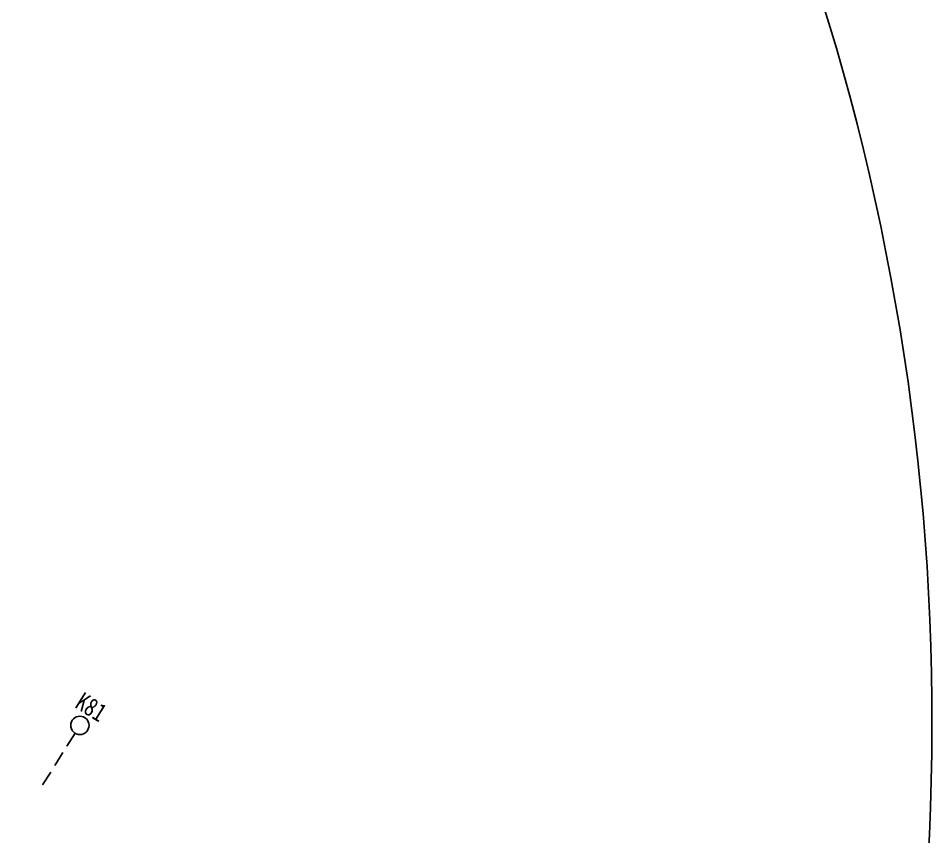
# Model space of a CAD drawing. Header units: inches. Extents: x 510447 to 606954, y 1095553 to 1134812.
# Drawn here: x 541136 to 544126, y 1125634 to 1128314 of the extents above; entities that cross this region are included whole.
import ezdxf

# ---------------------------------------------------------------- set-up
doc = ezdxf.new("R2010")
doc.units = ezdxf.units.IN
doc.header["$MEASUREMENT"] = 0
doc.linetypes.add('Kilométrica grande$1$JIS_02_2.0', pattern=[3, 2, -1])
doc.layers.add('Kilométrica grande$0$0-KM GRANDE', color=220, linetype='Continuous')
doc.styles.add('Kilométrica grande$0$哥Arial', font='Arial.ttf', dxfattribs={"width": 0.8})

# ---------------------------------------------------------------- blocks, each defined once
blk = doc.blocks.new('Kilométrica grande')
at = {"color": 1}
blk.add_arc((536167.2, 1126006.6), 7959.1, 349.65012, 149.58313, dxfattribs=at)
at = {"layer": 'Kilométrica grande$0$0-KM GRANDE', "linetype": 'Kilométrica grande$1$JIS_02_2.0', "lineweight": -3, "ltscale": 25}
blk.add_line((541216, 1125803.4), (541322, 1125973), dxfattribs=at)
at = {"layer": 'Kilométrica grande$0$0-KM GRANDE'}
blk.add_circle((541337.9, 1125998.4), 30, dxfattribs=at)
at = {"layer": 'Kilométrica grande$0$0-KM GRANDE', "linetype": 'Continuous', "lineweight": -3, "insert": (541359.1, 1126032.4), "char_height": 60, "attachment_point": 8, "rotation": 327.9829, "style": 'Kilométrica grande$0$哥Arial'}
blk.add_mtext('{\\fSimHei|b0|i0|c134|p2;K81}', dxfattribs=at)

msp = doc.modelspace()

# ---------------------------------------------------------------- block references
msp.add_blockref('Kilométrica grande', (0, 0))

doc.saveas('drawing.dxf')
